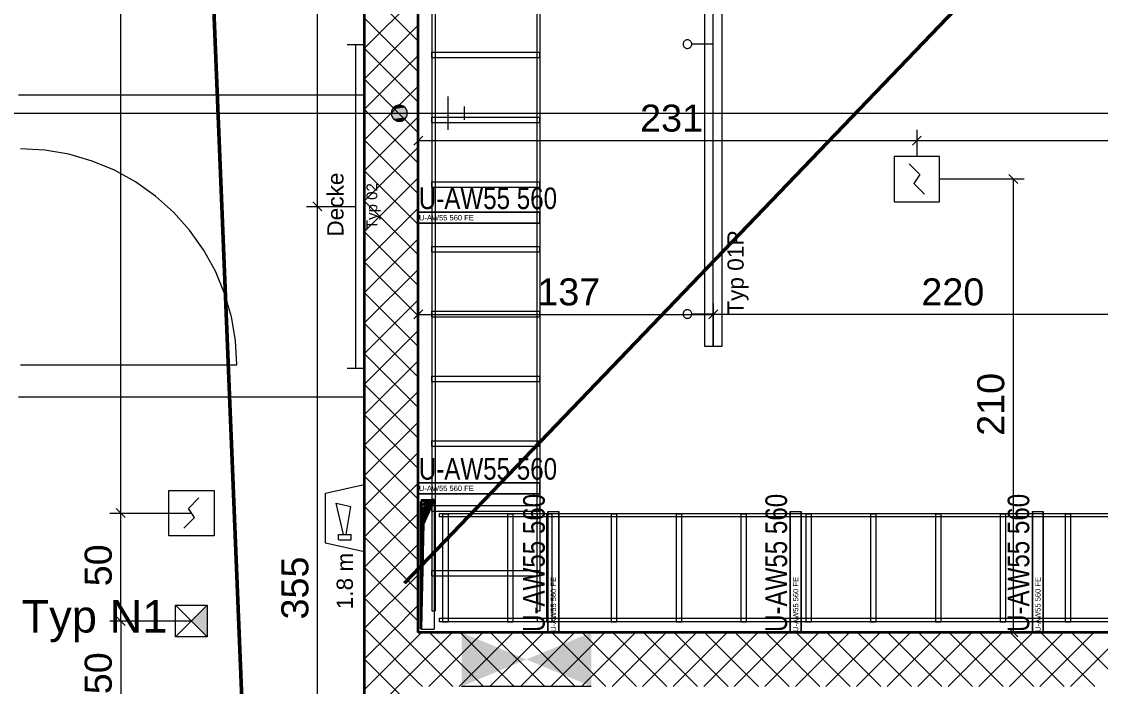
# Model space of a CAD drawing. Extents: x -1132 to 613, y -179 to 712.
# Drawn here: x -123.9 to -24.1, y -42.2 to 19.4 of the extents above; entities that cross this region are included whole.
import ezdxf
from ezdxf.lldxf.tags import DXFTag

# ---------------------------------------------------------------- set-up
doc = ezdxf.new("R2010")
doc.units = 0
doc.linetypes.add('_Hiddenline_', pattern=[3, 2, -1])
doc.layers.get('0').update_dxf_attribs({"lineweight": 13})
for name, color, linetype, lineweight in [('A-DOOR-OPNG-OTLN', 7, 'Continuous', 9), ('A-FLOR-____-OTLN', 7, 'Continuous', 9), ('A-WALL-____-MCUT', 7, 'Continuous', 35), ('A-WALL-____-PATT', 7, 'Continuous', 35), ('S-GRID-____-OTLN', 7, 'Continuous', 5)]:
    doc.layers.add(name, color=color, linetype=linetype, lineweight=lineweight)
for name, color, linetype, lineweight, true_color in [('EL01_VVV_Mass', 7, 'Continuous', 13, 0xb2b200), ('EL01_WAN_Aussparung Wand', 7, 'Continuous', 13, 0x7f5f3f), ('EL01_WAN_Brandmeldeanlagen', 7, 'Continuous', 13, 0xff8000), ('EL01_WAN_Leuchten', 7, 'Continuous', 13, 0x0080ff), ('EL01_WAN_Leuchtentyp', 7, 'Continuous', 13, 0x0099ff), ('EL01_WAN_Notbeleuchtungen', 7, 'Continuous', 13, 0x009900), ('EL01_WAN_Notbeleuchtungentyp', 7, 'Continuous', 13, 0x009900), ('EL01_WAN_Potentialausgleich', 1, 'Continuous', 13, 0xff0000), ('EL01_WAN_Trassen', 40, 'Continuous', 13, 0xffbf00), ('EL01_WAN_Trassen Befestigung', 7, 'Continuous', 13, 0xb2b200), ('X_Geometrie', 3, 'Continuous', 50, 0x00ff00)]:
    doc.layers.add(name, color=color, linetype=linetype, lineweight=lineweight, true_color=true_color)
doc.styles.get("Standard").update_dxf_attribs({"font": 'arial.ttf'})
tags = doc.linetypes.add('_Rasterlinie_', pattern=[0.375, 0.2, -0.05, 0.075, -0.05]).pattern_tags.tags
tags[10:11] = [DXFTag(74, 4), DXFTag(75, 0), DXFTag(340, '0'), DXFTag(46, 1.0), DXFTag(50, 0.0), DXFTag(44, 0.0), DXFTag(45, 0.0)]
tags[8:9] = [DXFTag(74, 4), DXFTag(75, 0), DXFTag(340, '0'), DXFTag(46, 1.0), DXFTag(50, 0.0), DXFTag(44, 0.0), DXFTag(45, 0.0)]
tags[6:7] = [DXFTag(74, 4), DXFTag(75, 0), DXFTag(340, '0'), DXFTag(46, 1.0), DXFTag(50, 0.0), DXFTag(44, 0.0), DXFTag(45, 0.0)]
tags[4:5] = [DXFTag(74, 4), DXFTag(75, 0), DXFTag(340, '0'), DXFTag(46, 1.0), DXFTag(50, 0.0), DXFTag(44, 0.0), DXFTag(45, 0.0)]

# ---------------------------------------------------------------- blocks, each defined once
blk = doc.blocks.new('Referenz-A0UNPDE96I', base_point=(-1115.886, -117.372))
at = {"layer": 'A-DOOR-OPNG-OTLN', "color": 0, "linetype": 'Continuous', "ltscale": 0.13}
for p, q in [((-121.775, 7.45), (-124.015, 7.575)), ((-119.564, 7.074), (-121.775, 7.45)), ((-117.409, 6.453), (-119.564, 7.074)), ((-115.337, 5.595), (-117.409, 6.453)), ((-113.374, 4.51), (-115.337, 5.595)), ((-111.545, 3.212), (-113.374, 4.51)), ((-109.873, 1.718), (-111.545, 3.212)), ((-108.378, 0.045), (-109.873, 1.718)), ((-107.08, -1.784), (-108.378, 0.045)), ((-105.995, -3.747), (-107.08, -1.784)), ((-105.137, -5.819), (-105.995, -3.747)), ((-104.516, -7.974), (-105.137, -5.819)), ((-104.14, -10.185), (-104.516, -7.974)), ((-104.015, -12.425), (-104.14, -10.185)), ((-124.015, -12.425), (-104.015, -12.425))]:
    blk.add_line(p, q, dxfattribs=at)
at = {"layer": 'A-FLOR-____-OTLN', "color": 0, "linetype": 'Continuous', "ltscale": 0.13}
for p, q in [((-124.215, 12.575), (-92.215, 12.575)), ((-92.215, -15.43), (-124.215, -15.43))]:
    blk.add_line(p, q, dxfattribs=at)
at = {"layer": 'A-WALL-____-MCUT', "color": 0, "linetype": 'Continuous', "ltscale": 0.35}
for p, q in [((-92.215, 74.178), (-92.215, -74.622)), ((-87.215, -37.222), (-87.215, 74.178)), ((53.385, -37.222), (-87.215, -37.222))]:
    blk.add_line(p, q, dxfattribs=at)
at = {"layer": 'A-WALL-____-PATT', "color": 0, "linetype": 'Continuous', "lineweight": 9, "ltscale": 0.13}
for p, q in [((-87.215, 17.556), (-92.215, 22.556)), ((-92.215, 16.873), (-87.215, 21.873)), ((-87.215, 14.727), (-92.215, 19.727)), ((-92.215, 14.044), (-87.215, 19.044)), ((-87.215, 11.899), (-92.215, 16.899)), ((-92.215, 11.216), (-87.215, 16.216)), ((-87.215, 9.07), (-92.215, 14.07)), ((-92.215, 8.387), (-87.215, 13.387)), ((-87.215, 6.242), (-92.215, 11.242)), ((-92.215, 5.559), (-87.215, 10.559)), ((-87.215, 3.414), (-92.215, 8.414)), ((-92.215, 2.73), (-87.215, 7.73)), ((-87.215, 0.585), (-92.215, 5.585)), ((-92.215, -0.098), (-87.215, 4.902)), ((-87.215, -2.243), (-92.215, 2.757)), ((-92.215, -2.926), (-87.215, 2.074)), ((-87.215, -5.072), (-92.215, -0.072)), ((-92.215, -5.755), (-87.215, -0.755)), ((-87.215, -7.9), (-92.215, -2.9)), ((-92.215, -8.583), (-87.215, -3.583)), ((-87.215, -10.729), (-92.215, -5.729)), ((-92.215, -11.412), (-87.215, -6.412)), ((-87.215, -13.557), (-92.215, -8.557)), ((-92.215, -14.24), (-87.215, -9.24)), ((-87.215, -16.385), (-92.215, -11.385)), ((-92.215, -17.069), (-87.215, -12.069)), ((-87.215, -19.214), (-92.215, -14.214)), ((-92.215, -19.897), (-87.215, -14.897)), ((-87.215, -22.042), (-92.215, -17.042)), ((-92.215, -22.725), (-87.215, -17.725)), ((-87.215, -24.871), (-92.215, -19.871)), ((-92.215, -25.554), (-87.215, -20.554)), ((-87.215, -27.699), (-92.215, -22.699)), ((-92.215, -28.382), (-87.215, -23.382)), ((-87.215, -30.528), (-92.215, -25.528)), ((-92.215, -31.211), (-87.215, -26.211)), ((-87.215, -33.356), (-92.215, -28.356)), ((-92.215, -34.039), (-87.215, -29.039)), ((-87.215, -36.184), (-92.215, -31.184)), ((-92.215, -36.868), (-87.215, -31.868)), ((-89.006, -37.222), (-92.215, -34.013)), ((-89.74, -37.222), (-87.215, -34.696)), ((-91.834, -37.222), (-92.215, -36.841)), ((-92.215, -39.696), (-89.74, -37.222)), ((-92.215, -42.524), (-87.215, -37.524)), ((-87.215, -41.841), (-91.834, -37.222)), ((-87.215, -39.013), (-89.006, -37.222)), ((-87.215, -37.524), (-86.912, -37.222)), ((-87.215, -40.353), (-84.084, -37.222)), ((-86.255, -42.222), (-81.255, -37.222)), ((-81.177, -42.222), (-86.177, -37.222)), ((-83.427, -42.222), (-78.427, -37.222)), ((-78.349, -42.222), (-83.349, -37.222)), ((-80.598, -42.222), (-75.598, -37.222)), ((-75.52, -42.222), (-80.52, -37.222)), ((-77.77, -42.222), (-72.77, -37.222)), ((-72.692, -42.222), (-77.692, -37.222)), ((-74.941, -42.222), (-69.941, -37.222)), ((-69.864, -42.222), (-74.864, -37.222)), ((-72.113, -42.222), (-67.113, -37.222)), ((-67.035, -42.222), (-72.035, -37.222)), ((-69.285, -42.222), (-64.285, -37.222)), ((-64.207, -42.222), (-69.207, -37.222)), ((-66.456, -42.222), (-61.456, -37.222)), ((-61.378, -42.222), (-66.378, -37.222)), ((-63.628, -42.222), (-58.628, -37.222)), ((-58.55, -42.222), (-63.55, -37.222)), ((-60.799, -42.222), (-55.799, -37.222)), ((-55.721, -42.222), (-60.721, -37.222)), ((-57.971, -42.222), (-52.971, -37.222)), ((-52.893, -42.222), (-57.893, -37.222)), ((-55.142, -42.222), (-50.142, -37.222)), ((-50.065, -42.222), (-55.065, -37.222)), ((-52.314, -42.222), (-47.314, -37.222)), ((-47.236, -42.222), (-52.236, -37.222)), ((-49.486, -42.222), (-44.486, -37.222)), ((-44.408, -42.222), (-49.408, -37.222)), ((-46.657, -42.222), (-41.657, -37.222)), ((-41.579, -42.222), (-46.579, -37.222)), ((-43.829, -42.222), (-38.829, -37.222)), ((-38.751, -42.222), (-43.751, -37.222)), ((-41, -42.222), (-36, -37.222)), ((-35.922, -42.222), (-40.922, -37.222)), ((-38.172, -42.222), (-33.172, -37.222)), ((-33.094, -42.222), (-38.094, -37.222)), ((-35.343, -42.222), (-30.343, -37.222)), ((-30.266, -42.222), (-35.266, -37.222)), ((-32.515, -42.222), (-27.515, -37.222)), ((-27.437, -42.222), (-32.437, -37.222)), ((-29.687, -42.222), (-24.687, -37.222)), ((-24.609, -42.222), (-29.609, -37.222)), ((-26.858, -42.222), (-21.858, -37.222)), ((-21.78, -42.222), (-26.78, -37.222)), ((-87.215, -44.67), (-92.215, -39.67)), ((-84.006, -42.222), (-87.215, -39.013)), ((-92.215, -45.353), (-87.215, -40.353)), ((-86.834, -42.222), (-87.215, -41.841))]:
    blk.add_line(p, q, dxfattribs=at)
at = {"layer": 'S-GRID-____-OTLN', "color": 0, "linetype": '_Rasterlinie_', "ltscale": 0.13}
blk.add_line((-1107.612, 10.878), (103.376, 10.878), dxfattribs=at)
at = {"layer": 'X_Geometrie', "color": 0, "linetype": 'Continuous', "ltscale": 0.5}
for p, q in [((-121.416, 396.719), (-100.697, -113.53)), ((-88.498, -32.662), (39.889, 101.295))]:
    blk.add_line(p, q, dxfattribs=at)
blk = doc.blocks.new('Kabelleiter-A0UNPDFJ6I', base_point=(-76.213, -36.222))
at = {"color": 0, "linetype": 'ByBlock', "lineweight": -2, "ltscale": 0.13}
for p, q in [((-18.613, -26.222), (-76.213, -26.222)), ((-76.213, -26.222), (-76.213, -26.522)), ((-18.613, -26.522), (-76.213, -26.522)), ((-75.363, -26.222), (-75.363, -36.222)), ((-75.363, -26.222), (-74.863, -26.222)), ((-74.863, -26.222), (-74.863, -36.222)), ((-69.363, -26.222), (-69.363, -36.222)), ((-69.363, -26.222), (-68.863, -26.222)), ((-68.863, -26.222), (-68.863, -36.222)), ((-63.363, -26.222), (-63.363, -36.222)), ((-63.363, -26.222), (-62.863, -26.222)), ((-62.863, -26.222), (-62.863, -36.222)), ((-57.363, -26.222), (-57.363, -36.222)), ((-57.363, -26.222), (-56.863, -26.222)), ((-56.863, -26.222), (-56.863, -36.222)), ((-51.363, -26.222), (-51.363, -36.222)), ((-51.363, -26.222), (-50.863, -26.222)), ((-50.863, -26.222), (-50.863, -36.222)), ((-45.363, -26.222), (-45.363, -36.222)), ((-45.363, -26.222), (-44.863, -26.222)), ((-44.863, -26.222), (-44.863, -36.222)), ((-39.363, -26.222), (-39.363, -36.222)), ((-39.363, -26.222), (-38.863, -26.222)), ((-38.863, -26.222), (-38.863, -36.222)), ((-33.363, -26.222), (-33.363, -36.222)), ((-33.363, -26.222), (-32.863, -26.222)), ((-32.863, -26.222), (-32.863, -36.222)), ((-27.363, -26.222), (-27.363, -36.222)), ((-27.363, -26.222), (-26.863, -26.222)), ((-26.863, -26.222), (-26.863, -36.222)), ((-21.363, -26.222), (-21.363, -36.222)), ((-21.363, -26.222), (-20.863, -26.222)), ((-20.863, -26.222), (-20.863, -36.222)), ((-18.613, -26.222), (-18.613, -26.522)), ((-18.613, -35.922), (-76.213, -35.922)), ((-76.213, -35.922), (-76.213, -36.222)), ((-18.613, -35.922), (-18.613, -36.222)), ((-18.613, -36.222), (-76.213, -36.222)), ((-75.363, -36.222), (-74.863, -36.222)), ((-69.363, -36.222), (-68.863, -36.222)), ((-63.363, -36.222), (-62.863, -36.222)), ((-57.363, -36.222), (-56.863, -36.222)), ((-51.363, -36.222), (-50.863, -36.222)), ((-45.363, -36.222), (-44.863, -36.222)), ((-39.363, -36.222), (-38.863, -36.222)), ((-33.363, -36.222), (-32.863, -36.222)), ((-27.363, -36.222), (-26.863, -36.222)), ((-21.363, -36.222), (-20.863, -36.222))]:
    blk.add_line(p, q, dxfattribs=at)
blk = doc.blocks.new('IfcObject-A0UNPDIP6I', base_point=(-77.513, -37.222))
at = {"layer": 'EL01_WAN_Trassen', "linetype": 'ByBlock', "lineweight": -2, "ltscale": 0.13}
for p, q in [((-75.213, -26.022), (-74.213, -26.022)), ((-75.213, -26.022), (-74.213, -26.022)), ((-75.213, -37.222), (-75.213, -26.022)), ((-75.213, -26.022), (-75.213, -26.022)), ((-75.213, -26.022), (-75.213, -37.222)), ((-74.213, -37.222), (-74.213, -26.022)), ((-74.213, -26.022), (-74.213, -26.022)), ((-74.213, -26.022), (-74.213, -37.222)), ((-75.213, -37.222), (-74.213, -37.222)), ((-75.213, -37.222), (-74.213, -37.222)), ((-75.213, -37.222), (-75.213, -37.222)), ((-74.213, -37.222), (-74.213, -37.222))]:
    blk.add_line(p, q, dxfattribs=at)
at = {"layer": 'EL01_WAN_Trassen', "lineweight": -2, "attachment_point": 1, "rotation": 90}
for s, insert, char_height in [('{\\W0.8;\\fArial;U-AW55 560}', (-77.513, -37.175), 2), ('{\\fArial;U-AW55 560 FE}', (-74.963, -37.167), 0.5)]:
    blk.add_mtext(s, dxfattribs=dict(at, insert=insert, char_height=char_height))
blk = doc.blocks.new('Kabelleiter-A0UNPDJD6I', base_point=(-85.96, -35.222))
at = {"color": 0, "linetype": 'ByBlock', "lineweight": -2, "ltscale": 0.13}
for p, q in [((-85.96, 24.778), (-85.96, -35.222)), ((-85.96, 24.778), (-85.66, 24.778)), ((-85.66, 24.778), (-85.66, -35.222)), ((-76.26, 24.778), (-76.26, -35.222)), ((-76.26, 24.778), (-75.96, 24.778)), ((-75.96, 24.778), (-75.96, -35.222)), ((-85.96, 22.528), (-75.96, 22.528)), ((-85.96, 22.028), (-85.96, 22.528)), ((-85.96, 22.028), (-75.96, 22.028)), ((-75.96, 22.028), (-75.96, 22.528)), ((-85.96, 16.528), (-75.96, 16.528)), ((-85.96, 16.028), (-85.96, 16.528)), ((-85.96, 16.028), (-75.96, 16.028)), ((-75.96, 16.028), (-75.96, 16.528)), ((-85.96, 10.528), (-75.96, 10.528)), ((-85.96, 10.028), (-85.96, 10.528)), ((-85.96, 10.028), (-75.96, 10.028)), ((-75.96, 10.028), (-75.96, 10.528)), ((-85.96, 4.528), (-75.96, 4.528)), ((-85.96, 4.028), (-85.96, 4.528)), ((-85.96, 4.028), (-75.96, 4.028)), ((-75.96, 4.028), (-75.96, 4.528)), ((-85.96, -1.472), (-75.96, -1.472)), ((-85.96, -1.972), (-85.96, -1.472)), ((-85.96, -1.972), (-75.96, -1.972)), ((-75.96, -1.972), (-75.96, -1.472)), ((-85.96, -7.472), (-75.96, -7.472)), ((-85.96, -7.972), (-85.96, -7.472)), ((-85.96, -7.972), (-75.96, -7.972)), ((-75.96, -7.972), (-75.96, -7.472)), ((-85.96, -13.472), (-75.96, -13.472)), ((-85.96, -13.972), (-85.96, -13.472)), ((-85.96, -13.972), (-75.96, -13.972)), ((-75.96, -13.972), (-75.96, -13.472)), ((-85.96, -19.472), (-75.96, -19.472)), ((-85.96, -19.972), (-85.96, -19.472)), ((-75.96, -19.972), (-75.96, -19.472)), ((-85.96, -19.972), (-75.96, -19.972)), ((-85.96, -25.472), (-75.96, -25.472)), ((-85.96, -25.972), (-85.96, -25.472)), ((-75.96, -25.972), (-75.96, -25.472)), ((-85.96, -25.972), (-75.96, -25.972)), ((-85.96, -31.472), (-75.96, -31.472)), ((-85.96, -31.972), (-85.96, -31.472)), ((-75.96, -31.972), (-75.96, -31.472)), ((-85.96, -31.972), (-75.96, -31.972)), ((-85.96, -35.222), (-85.66, -35.222)), ((-76.26, -35.222), (-75.96, -35.222))]:
    blk.add_line(p, q, dxfattribs=at)
blk = doc.blocks.new('Wanddurchbruch-A0UNPDKN6I', base_point=(-83.213, -42.222))
at = {"color": 0, "linetype": 'ByBlock', "lineweight": -2, "ltscale": 0.13}
for p, q in [((-71.213, -37.222), (-83.213, -37.222)), ((-71.213, -42.222), (-83.213, -42.222))]:
    blk.add_line(p, q, dxfattribs=at)
for points in [[(-77.213, -39.722), (-83.213, -39.722), (-83.213, -37.222)], [(-71.213, -39.722), (-77.213, -39.722), (-71.213, -37.222)], [(-83.213, -42.222), (-77.213, -39.722), (-83.213, -39.722)], [(-71.213, -42.222), (-71.213, -39.722), (-77.213, -39.722)]]:
    blk.add_solid(points, dxfattribs=at)
blk = doc.blocks.new('IfcObject-A0UNPDKT6I', base_point=(-32.673, -37.222))
at = {"layer": 'EL01_WAN_Trassen', "linetype": 'ByBlock', "lineweight": -2, "ltscale": 0.13}
for p, q in [((-30.373, -26.022), (-29.373, -26.022)), ((-30.373, -26.022), (-29.373, -26.022)), ((-30.373, -37.222), (-30.373, -26.022)), ((-30.373, -26.022), (-30.373, -26.022)), ((-30.373, -26.022), (-30.373, -37.222)), ((-29.373, -37.222), (-29.373, -26.022)), ((-29.373, -26.022), (-29.373, -26.022)), ((-29.373, -26.022), (-29.373, -37.222)), ((-30.373, -37.222), (-29.373, -37.222)), ((-30.373, -37.222), (-29.373, -37.222)), ((-30.373, -37.222), (-30.373, -37.222)), ((-29.373, -37.222), (-29.373, -37.222))]:
    blk.add_line(p, q, dxfattribs=at)
at = {"layer": 'EL01_WAN_Trassen', "lineweight": -2, "attachment_point": 1, "rotation": 90}
for s, insert, char_height in [('{\\W0.8;\\fArial;U-AW55 560}', (-32.673, -37.175), 2), ('{\\fArial;U-AW55 560 FE}', (-30.123, -37.167), 0.5)]:
    blk.add_mtext(s, dxfattribs=dict(at, insert=insert, char_height=char_height))
blk = doc.blocks.new('IfcObject-A0UNPDL96I', base_point=(-87.214, 0.7))
at = {"layer": 'EL01_WAN_Trassen', "linetype": 'ByBlock', "lineweight": -2, "ltscale": 0.13}
for p, q in [((-87.214, 1.7), (-87.214, 0.7)), ((-87.214, 1.7), (-87.214, 0.7)), ((-87.214, 1.7), (-76.014, 1.7)), ((-76.014, 1.7), (-87.214, 1.7)), ((-87.214, 1.7), (-87.214, 1.7)), ((-76.014, 1.7), (-76.014, 0.7)), ((-76.014, 1.7), (-76.014, 0.7)), ((-76.014, 1.7), (-76.014, 1.7)), ((-87.214, 0.7), (-76.014, 0.7)), ((-76.014, 0.7), (-87.214, 0.7)), ((-87.214, 0.7), (-87.214, 0.7)), ((-76.014, 0.7), (-76.014, 0.7))]:
    blk.add_line(p, q, dxfattribs=at)
at = {"layer": 'EL01_WAN_Trassen', "lineweight": -2, "attachment_point": 1}
for s, insert, char_height in [('{\\W0.8;\\fArial;U-AW55 560}', (-87.168, 4), 2), ('{\\fArial;U-AW55 560 FE}', (-87.159, 1.45), 0.5)]:
    blk.add_mtext(s, dxfattribs=dict(at, insert=insert, char_height=char_height))
blk = doc.blocks.new('Kabelleiter-A0UNPDLP6I', base_point=(-85.273, -36.222))
at = {"color": 0, "linetype": 'ByBlock', "lineweight": -2, "ltscale": 0.13}
for p, q in [((-76.213, -26.222), (-85.273, -26.222)), ((-85.273, -26.222), (-85.273, -26.522)), ((-76.213, -26.522), (-85.273, -26.522)), ((-84.963, -26.222), (-84.963, -36.222)), ((-84.963, -26.222), (-84.463, -26.222)), ((-84.463, -26.222), (-84.463, -36.222)), ((-78.963, -26.222), (-78.963, -36.222)), ((-78.963, -26.222), (-78.463, -26.222)), ((-78.463, -26.222), (-78.463, -36.222)), ((-76.213, -26.222), (-76.213, -26.522)), ((-76.213, -35.922), (-85.273, -35.922)), ((-85.273, -35.922), (-85.273, -36.222)), ((-76.213, -35.922), (-76.213, -36.222)), ((-76.213, -36.222), (-85.273, -36.222)), ((-84.963, -36.222), (-84.463, -36.222)), ((-78.963, -36.222), (-78.463, -36.222))]:
    blk.add_line(p, q, dxfattribs=at)
blk = doc.blocks.new('IfcObject-A0UNPDQ56I', base_point=(-87.213, -24.366))
at = {"layer": 'EL01_WAN_Trassen', "linetype": 'ByBlock', "lineweight": -2, "ltscale": 0.13}
for p, q in [((-87.213, -23.366), (-87.213, -24.366)), ((-87.213, -23.366), (-87.213, -24.366)), ((-87.213, -23.366), (-76.013, -23.366)), ((-76.013, -23.366), (-87.213, -23.366)), ((-87.213, -23.366), (-87.213, -23.366)), ((-76.013, -23.366), (-76.013, -24.366)), ((-76.013, -23.366), (-76.013, -24.366)), ((-76.013, -23.366), (-76.013, -23.366)), ((-87.213, -24.366), (-76.013, -24.366)), ((-76.013, -24.366), (-87.213, -24.366)), ((-87.213, -24.366), (-87.213, -24.366)), ((-76.013, -24.366), (-76.013, -24.366))]:
    blk.add_line(p, q, dxfattribs=at)
at = {"layer": 'EL01_WAN_Trassen', "lineweight": -2, "attachment_point": 1}
for s, insert, char_height in [('{\\W0.8;\\fArial;U-AW55 560}', (-87.166, -21.066), 2), ('{\\fArial;U-AW55 560 FE}', (-87.158, -23.616), 0.5)]:
    blk.add_mtext(s, dxfattribs=dict(at, insert=insert, char_height=char_height))
blk = doc.blocks.new('Kabelkanal-A0UNPDRN6I', base_point=(-86.96, -36.904))
at = {"color": 0, "linetype": 'ByBlock', "lineweight": -2, "ltscale": 0.13}
for p, q in [((-86.96, -24.904), (-85.76, -24.904)), ((-86.96, -24.904), (-86.96, -36.904)), ((-85.76, -24.904), (-85.76, -36.904)), ((-86.96, -36.904), (-85.76, -36.904))]:
    blk.add_line(p, q, dxfattribs=at)
at = {"color": 0, "lineweight": 35}
for p, q in [((-86.943, -25.075), (-85.76, -24.904)), ((-86.909, -25.416), (-85.76, -24.904)), ((-86.875, -25.757), (-85.76, -24.904)), ((-86.841, -26.099), (-85.76, -24.904)), ((-86.807, -26.44), (-85.76, -24.904)), ((-86.772, -26.781), (-85.76, -24.904)), ((-86.738, -27.123), (-85.76, -24.904)), ((-86.96, -36.904), (-86.943, -25.075)), ((-86.96, -36.904), (-86.909, -25.416)), ((-86.96, -36.904), (-86.875, -25.757)), ((-86.96, -36.904), (-86.841, -26.099)), ((-86.96, -36.904), (-86.807, -26.44)), ((-86.96, -36.904), (-86.772, -26.781)), ((-86.96, -36.904), (-86.738, -27.123))]:
    blk.add_line(p, q, dxfattribs=at)
at = {"color": 0, "linetype": '_Hiddenline_', "lineweight": 18}
for p, q in [((-85.76, -24.904), (-86.75, -27.004)), ((-86.75, -27.004), (-86.96, -36.904))]:
    blk.add_line(p, q, dxfattribs=at)
blk = doc.blocks.new('IfcObject-A0UNPDSJ6I', base_point=(-55.093, -37.222))
at = {"layer": 'EL01_WAN_Trassen', "linetype": 'ByBlock', "lineweight": -2, "ltscale": 0.13}
for p, q in [((-52.793, -26.022), (-51.793, -26.022)), ((-52.793, -26.022), (-51.793, -26.022)), ((-52.793, -37.222), (-52.793, -26.022)), ((-52.793, -26.022), (-52.793, -26.022)), ((-52.793, -26.022), (-52.793, -37.222)), ((-51.793, -37.222), (-51.793, -26.022)), ((-51.793, -26.022), (-51.793, -26.022)), ((-51.793, -26.022), (-51.793, -37.222)), ((-52.793, -37.222), (-51.793, -37.222)), ((-52.793, -37.222), (-51.793, -37.222)), ((-52.793, -37.222), (-52.793, -37.222)), ((-51.793, -37.222), (-51.793, -37.222))]:
    blk.add_line(p, q, dxfattribs=at)
at = {"layer": 'EL01_WAN_Trassen', "lineweight": -2, "attachment_point": 1, "rotation": 90}
for s, insert, char_height in [('{\\W0.8;\\fArial;U-AW55 560}', (-55.093, -37.175), 2), ('{\\fArial;U-AW55 560 FE}', (-52.543, -37.167), 0.5)]:
    blk.add_mtext(s, dxfattribs=dict(at, insert=insert, char_height=char_height))
blk = doc.blocks.new('Typ 01P-A0UNPDY96I', base_point=(-62.713, -10.742))
at = {"color": 0, "lineweight": -2}
for p, q in [((-60.713, -10.742), (-60.713, 81.298)), ((-60.713, 81.298), (-59.113, 81.298)), ((-59.113, 81.278), (-60.713, 81.278)), ((-59.913, 50.278), (-59.913, 81.278)), ((-59.113, 81.298), (-59.113, -10.742)), ((-62.709, 78.33), (-62.713, 78.278)), ((-62.713, 78.278), (-62.709, 78.226)), ((-62.699, 78.382), (-62.709, 78.33)), ((-62.709, 78.226), (-62.699, 78.175)), ((-62.682, 78.431), (-62.699, 78.382)), ((-62.699, 78.175), (-62.682, 78.125)), ((-62.659, 78.478), (-62.682, 78.431)), ((-62.682, 78.125), (-62.659, 78.078)), ((-62.63, 78.522), (-62.659, 78.478)), ((-62.659, 78.078), (-62.63, 78.035)), ((-62.595, 78.561), (-62.63, 78.522)), ((-62.63, 78.035), (-62.595, 77.995)), ((-62.556, 78.596), (-62.595, 78.561)), ((-62.595, 77.995), (-62.556, 77.961)), ((-62.513, 78.625), (-62.556, 78.596)), ((-62.556, 77.961), (-62.513, 77.932)), ((-62.466, 78.648), (-62.513, 78.625)), ((-62.513, 77.932), (-62.466, 77.909)), ((-62.416, 78.665), (-62.466, 78.648)), ((-62.466, 77.909), (-62.416, 77.892)), ((-62.365, 78.675), (-62.416, 78.665)), ((-62.416, 77.892), (-62.365, 77.882)), ((-62.313, 78.678), (-62.365, 78.675)), ((-62.365, 77.882), (-62.313, 77.878)), ((-62.26, 78.675), (-62.313, 78.678)), ((-62.313, 77.878), (-62.26, 77.882)), ((-62.209, 78.665), (-62.26, 78.675)), ((-62.26, 77.882), (-62.209, 77.892)), ((-62.16, 78.648), (-62.209, 78.665)), ((-62.209, 77.892), (-62.16, 77.909)), ((-62.113, 78.625), (-62.16, 78.648)), ((-62.16, 77.909), (-62.113, 77.932)), ((-62.069, 78.596), (-62.113, 78.625)), ((-62.113, 77.932), (-62.069, 77.961)), ((-62.03, 78.561), (-62.069, 78.596)), ((-62.069, 77.961), (-62.03, 77.995)), ((-61.995, 78.522), (-62.03, 78.561)), ((-62.03, 77.995), (-61.995, 78.035)), ((-61.966, 78.478), (-61.995, 78.522)), ((-61.995, 78.035), (-61.966, 78.078)), ((-61.943, 78.431), (-61.966, 78.478)), ((-61.966, 78.078), (-61.943, 78.125)), ((-61.926, 78.382), (-61.943, 78.431)), ((-61.943, 78.125), (-61.926, 78.175)), ((-61.916, 78.33), (-61.926, 78.382)), ((-61.926, 78.175), (-61.916, 78.226)), ((-61.913, 78.278), (-61.916, 78.33)), ((-61.916, 78.226), (-61.913, 78.278)), ((-59.913, 78.278), (-61.913, 78.278)), ((-62.709, 53.33), (-62.713, 53.278)), ((-62.713, 53.278), (-62.709, 53.226)), ((-62.699, 53.382), (-62.709, 53.33)), ((-62.709, 53.226), (-62.699, 53.175)), ((-62.682, 53.431), (-62.699, 53.382)), ((-62.699, 53.175), (-62.682, 53.125)), ((-62.659, 53.478), (-62.682, 53.431)), ((-62.682, 53.125), (-62.659, 53.078)), ((-62.63, 53.522), (-62.659, 53.478)), ((-62.659, 53.078), (-62.63, 53.035)), ((-62.595, 53.561), (-62.63, 53.522)), ((-62.63, 53.035), (-62.595, 52.995)), ((-62.556, 53.596), (-62.595, 53.561)), ((-62.595, 52.995), (-62.556, 52.961)), ((-62.513, 53.625), (-62.556, 53.596)), ((-62.556, 52.961), (-62.513, 52.932)), ((-62.466, 53.648), (-62.513, 53.625)), ((-62.513, 52.932), (-62.466, 52.909)), ((-62.416, 53.665), (-62.466, 53.648)), ((-62.365, 53.675), (-62.416, 53.665)), ((-62.313, 53.678), (-62.365, 53.675)), ((-62.26, 53.675), (-62.313, 53.678)), ((-62.209, 53.665), (-62.26, 53.675)), ((-62.16, 53.648), (-62.209, 53.665)), ((-62.113, 53.625), (-62.16, 53.648)), ((-62.16, 52.909), (-62.113, 52.932)), ((-62.069, 53.596), (-62.113, 53.625)), ((-62.113, 52.932), (-62.069, 52.961)), ((-62.03, 53.561), (-62.069, 53.596)), ((-62.069, 52.961), (-62.03, 52.995)), ((-61.995, 53.522), (-62.03, 53.561)), ((-62.03, 52.995), (-61.995, 53.035)), ((-61.966, 53.478), (-61.995, 53.522)), ((-61.995, 53.035), (-61.966, 53.078)), ((-61.943, 53.431), (-61.966, 53.478)), ((-61.966, 53.078), (-61.943, 53.125)), ((-61.926, 53.382), (-61.943, 53.431)), ((-61.943, 53.125), (-61.926, 53.175)), ((-61.916, 53.33), (-61.926, 53.382)), ((-61.926, 53.175), (-61.916, 53.226)), ((-61.913, 53.278), (-61.916, 53.33)), ((-61.916, 53.226), (-61.913, 53.278)), ((-59.913, 53.278), (-61.913, 53.278)), ((-62.466, 52.909), (-62.416, 52.892)), ((-62.416, 52.892), (-62.365, 52.882)), ((-62.365, 52.882), (-62.313, 52.878)), ((-62.313, 52.878), (-62.26, 52.882)), ((-62.26, 52.882), (-62.209, 52.892)), ((-62.209, 52.892), (-62.16, 52.909)), ((-59.113, 50.278), (-60.713, 50.278)), ((-59.113, 20.278), (-60.713, 20.278)), ((-59.913, -10.722), (-59.913, 20.278)), ((-62.709, 17.33), (-62.713, 17.278)), ((-62.713, 17.278), (-62.709, 17.226)), ((-62.699, 17.382), (-62.709, 17.33)), ((-62.709, 17.226), (-62.699, 17.175)), ((-62.682, 17.431), (-62.699, 17.382)), ((-62.699, 17.175), (-62.682, 17.125)), ((-62.659, 17.478), (-62.682, 17.431)), ((-62.682, 17.125), (-62.659, 17.078)), ((-62.63, 17.522), (-62.659, 17.478)), ((-62.659, 17.078), (-62.63, 17.035)), ((-62.595, 17.561), (-62.63, 17.522)), ((-62.63, 17.035), (-62.595, 16.995)), ((-62.556, 17.596), (-62.595, 17.561)), ((-62.595, 16.995), (-62.556, 16.961)), ((-62.513, 17.625), (-62.556, 17.596)), ((-62.466, 17.648), (-62.513, 17.625)), ((-62.416, 17.665), (-62.466, 17.648)), ((-62.365, 17.675), (-62.416, 17.665)), ((-62.313, 17.678), (-62.365, 17.675)), ((-62.26, 17.675), (-62.313, 17.678)), ((-62.209, 17.665), (-62.26, 17.675)), ((-62.16, 17.648), (-62.209, 17.665)), ((-62.113, 17.625), (-62.16, 17.648)), ((-62.069, 17.596), (-62.113, 17.625)), ((-62.03, 17.561), (-62.069, 17.596)), ((-62.069, 16.961), (-62.03, 16.995)), ((-61.995, 17.522), (-62.03, 17.561)), ((-62.03, 16.995), (-61.995, 17.035)), ((-61.966, 17.478), (-61.995, 17.522)), ((-61.995, 17.035), (-61.966, 17.078)), ((-61.943, 17.431), (-61.966, 17.478)), ((-61.966, 17.078), (-61.943, 17.125)), ((-61.926, 17.382), (-61.943, 17.431)), ((-61.943, 17.125), (-61.926, 17.175)), ((-61.916, 17.33), (-61.926, 17.382)), ((-61.926, 17.175), (-61.916, 17.226)), ((-61.913, 17.278), (-61.916, 17.33)), ((-61.916, 17.226), (-61.913, 17.278)), ((-59.913, 17.278), (-61.913, 17.278)), ((-62.556, 16.961), (-62.513, 16.932)), ((-62.513, 16.932), (-62.466, 16.909)), ((-62.466, 16.909), (-62.416, 16.892)), ((-62.416, 16.892), (-62.365, 16.882)), ((-62.365, 16.882), (-62.313, 16.878)), ((-62.313, 16.878), (-62.26, 16.882)), ((-62.26, 16.882), (-62.209, 16.892)), ((-62.209, 16.892), (-62.16, 16.909)), ((-62.16, 16.909), (-62.113, 16.932)), ((-62.113, 16.932), (-62.069, 16.961)), ((-62.709, -7.67), (-62.713, -7.722)), ((-62.713, -7.722), (-62.709, -7.774)), ((-62.699, -7.618), (-62.709, -7.67)), ((-62.709, -7.774), (-62.699, -7.825)), ((-62.682, -7.569), (-62.699, -7.618)), ((-62.699, -7.825), (-62.682, -7.875)), ((-62.659, -7.522), (-62.682, -7.569)), ((-62.682, -7.875), (-62.659, -7.922)), ((-62.63, -7.478), (-62.659, -7.522)), ((-62.659, -7.922), (-62.63, -7.965)), ((-62.595, -7.439), (-62.63, -7.478)), ((-62.63, -7.965), (-62.595, -8.005)), ((-62.556, -7.404), (-62.595, -7.439)), ((-62.513, -7.375), (-62.556, -7.404)), ((-62.466, -7.352), (-62.513, -7.375)), ((-62.416, -7.335), (-62.466, -7.352)), ((-62.365, -7.325), (-62.416, -7.335)), ((-62.313, -7.322), (-62.365, -7.325)), ((-62.26, -7.325), (-62.313, -7.322)), ((-62.209, -7.335), (-62.26, -7.325)), ((-62.16, -7.352), (-62.209, -7.335)), ((-62.113, -7.375), (-62.16, -7.352)), ((-62.069, -7.404), (-62.113, -7.375)), ((-62.03, -7.439), (-62.069, -7.404)), ((-61.995, -7.478), (-62.03, -7.439)), ((-62.03, -8.005), (-61.995, -7.965)), ((-61.966, -7.522), (-61.995, -7.478)), ((-61.995, -7.965), (-61.966, -7.922)), ((-61.943, -7.569), (-61.966, -7.522)), ((-61.966, -7.922), (-61.943, -7.875)), ((-61.926, -7.618), (-61.943, -7.569)), ((-61.943, -7.875), (-61.926, -7.825)), ((-61.916, -7.67), (-61.926, -7.618)), ((-61.926, -7.825), (-61.916, -7.774)), ((-61.913, -7.722), (-61.916, -7.67)), ((-61.916, -7.774), (-61.913, -7.722)), ((-59.913, -7.722), (-61.913, -7.722)), ((-62.595, -8.005), (-62.556, -8.039)), ((-62.556, -8.039), (-62.513, -8.068)), ((-62.513, -8.068), (-62.466, -8.091)), ((-62.466, -8.091), (-62.416, -8.108)), ((-62.416, -8.108), (-62.365, -8.118)), ((-62.365, -8.118), (-62.313, -8.122)), ((-62.313, -8.122), (-62.26, -8.118)), ((-62.26, -8.118), (-62.209, -8.108)), ((-62.209, -8.108), (-62.16, -8.091)), ((-62.16, -8.091), (-62.113, -8.068)), ((-62.113, -8.068), (-62.069, -8.039)), ((-62.069, -8.039), (-62.03, -8.005)), ((-59.113, -10.722), (-60.713, -10.722)), ((-59.113, -10.742), (-60.713, -10.742))]:
    blk.add_line(p, q, dxfattribs=at)
blk = doc.blocks.new('Maß-A0UNPE4H6I', base_point=(-87.626, -37.222))
at = {"color": 0, "lineweight": -2}
for p, q in [((-87.213, -6.753), (-87.213, -37.222)), ((-59.913, -6.753), (-59.913, -10.722)), ((-86.799, -7.339), (-87.626, -8.167)), ((-87.213, -7.753), (-59.913, -7.753)), ((-59.499, -7.339), (-60.326, -8.167))]:
    blk.add_line(p, q, dxfattribs=at)
at = {"color": 0, "lineweight": -2, "insert": (-76.204, -4.42), "char_height": 2.5, "attachment_point": 1}
blk.add_mtext('{\\fArial;137}', dxfattribs=at)
blk = doc.blocks.new('Brandmelder-A0UNPE956I', base_point=(-110.313, -28.257))
at = {"color": 0, "lineweight": -2}
for p, q in [((-110.313, -24.057), (-106.113, -24.057)), ((-110.313, -28.257), (-110.313, -24.057)), ((-108.493, -25.737), (-107.513, -24.757)), ((-106.113, -24.057), (-106.113, -28.257)), ((-107.933, -26.577), (-108.493, -25.737)), ((-108.913, -27.557), (-107.933, -26.577)), ((-106.113, -28.257), (-110.313, -28.257))]:
    blk.add_line(p, q, dxfattribs=at)
blk = doc.blocks.new('Brandmelder-A0UNPEAJ6I', base_point=(-43.181, 2.678))
at = {"color": 0, "lineweight": -2}
for p, q in [((-38.981, 6.878), (-43.181, 6.878)), ((-43.181, 6.878), (-43.181, 2.678)), ((-41.781, 6.178), (-40.801, 5.198)), ((-38.981, 2.678), (-38.981, 6.878)), ((-40.801, 5.198), (-41.361, 4.358)), ((-41.361, 4.358), (-40.381, 3.378)), ((-43.181, 2.678), (-38.981, 2.678))]:
    blk.add_line(p, q, dxfattribs=at)
blk = doc.blocks.new('Maß-A0UNPECF6I', base_point=(-118.088, -26.571))
at = {"color": 0, "lineweight": -2}
for p, q in [((-114.754, -26.157), (-114.754, 144.131)), ((-115.168, -25.743), (-114.341, -26.571)), ((-115.754, -26.157), (-108.213, -26.157))]:
    blk.add_line(p, q, dxfattribs=at)
blk = doc.blocks.new('Maß-A0UNPEKH6I', base_point=(-118.088, -46.57))
at = {"color": 0, "lineweight": -2}
for p, q in [((-114.341, -36.571), (-115.168, -35.744)), ((-115.754, -36.157), (-108.213, -36.157)), ((-114.754, -36.157), (-114.754, -46.157)), ((-114.341, -46.57), (-115.168, -45.743)), ((-115.754, -46.157), (-108.213, -46.157))]:
    blk.add_line(p, q, dxfattribs=at)
at = {"color": 0, "lineweight": -2, "insert": (-118.088, -42.943), "char_height": 2.5, "attachment_point": 1, "rotation": 90}
blk.add_mtext('{\\fArial;50}', dxfattribs=at)
blk = doc.blocks.new('Maß-A0UNPELH6I', base_point=(-41.494, 6.878))
at = {"color": 0, "lineweight": -2}
for p, q in [((7.253, 7.347), (7.253, 63.678)), ((-41.081, 9.347), (-41.081, 6.878)), ((-40.667, 8.761), (-41.494, 7.933)), ((-41.081, 8.347), (7.253, 8.347)), ((7.666, 8.761), (6.839, 7.933))]:
    blk.add_line(p, q, dxfattribs=at)
at = {"color": 0, "lineweight": -2, "insert": (-19.685, 11.68), "char_height": 2.5, "attachment_point": 1}
blk.add_mtext('{\\fArial;242}', dxfattribs=at)
blk = doc.blocks.new('Maß-A0UNPENT6I', base_point=(-87.213, -37.636))
at = {"color": 0, "lineweight": -2}
for p, q in [((-31.741, 4.365), (-32.568, 5.192)), ((-31.154, 4.778), (-38.981, 4.778)), ((-32.154, 4.778), (-32.154, -37.222)), ((-31.741, -37.636), (-32.568, -36.808)), ((-31.154, -37.222), (-87.213, -37.222))]:
    blk.add_line(p, q, dxfattribs=at)
at = {"color": 0, "lineweight": -2, "insert": (-35.488, -19.003), "char_height": 2.5, "attachment_point": 1, "rotation": 90}
blk.add_mtext('{\\fArial;210}', dxfattribs=at)
blk = doc.blocks.new('Alarmgerät akustisch n. adressiert-A0UNPESJ6I', base_point=(-95.813, -29.762))
at = {"color": 0, "lineweight": -2}
for p, q in [((-95.813, -24.322), (-92.213, -23.522)), ((-92.213, -29.762), (-92.213, -23.522)), ((-95.813, -28.962), (-95.813, -24.322)), ((-94.824, -25.248), (-93.447, -25.537)), ((-94.128, -28.153), (-94.824, -25.248)), ((-93.897, -28.153), (-93.447, -25.537)), ((-94.589, -28.635), (-94.589, -28.153)), ((-94.581, -28.153), (-93.437, -28.153)), ((-94.581, -28.635), (-93.437, -28.635)), ((-93.437, -28.635), (-93.437, -28.153)), ((-92.213, -29.762), (-95.813, -28.962))]:
    blk.add_line(p, q, dxfattribs=at)
blk = doc.blocks.new('Absolute Höhe-A0UNPESL6I', base_point=(-94.77, -35.079))
at = {"color": 0, "lineweight": -2, "insert": (-94.77, -35.079), "char_height": 1.5, "attachment_point": 1, "rotation": 90}
blk.add_mtext('{\\fArial;1.8 m}', dxfattribs=at)
blk = doc.blocks.new('Maß-A0UNPF296I', base_point=(-60.326, -10.722))
at = {"color": 0, "lineweight": -2}
for p, q in [((-59.913, -6.753), (-59.913, -10.722)), ((-15.846, -6.753), (-15.846, -10.722)), ((-60.326, -8.167), (-59.499, -7.339)), ((-15.846, -7.753), (-59.913, -7.753)), ((-16.26, -8.167), (-15.432, -7.339))]:
    blk.add_line(p, q, dxfattribs=at)
at = {"color": 0, "lineweight": -2, "insert": (-40.661, -4.42), "char_height": 2.5, "attachment_point": 1}
blk.add_mtext('{\\fArial;220}', dxfattribs=at)
blk = doc.blocks.new('Notleuchte eckig-A0UNPF5X6I', base_point=(-109.674, -37.618))
at = {"color": 0, "lineweight": -2}
for p, q in [((-109.674, -34.699), (-106.755, -37.618)), ((-109.674, -37.618), (-106.755, -34.699)), ((-109.674, -37.618), (-109.674, -34.699)), ((-109.674, -34.699), (-106.755, -34.699)), ((-106.755, -34.699), (-106.755, -37.618)), ((-106.755, -37.618), (-109.674, -37.618))]:
    blk.add_line(p, q, dxfattribs=at)
for points in [[(-106.755, -36.159), (-108.214, -36.159), (-106.755, -34.699)], [(-106.755, -37.618), (-106.755, -36.159), (-108.214, -36.159)]]:
    blk.add_solid(points, dxfattribs=at)
blk = doc.blocks.new('Bemerkung 1-A0UNPF5Z6I', base_point=(-123.937, -37.227))
at = {"color": 0, "lineweight": -2, "insert": (-123.937, -34.227), "char_height": 3, "attachment_point": 1}
blk.add_mtext('{\\fArial;Typ N1}', dxfattribs=at)
blk = doc.blocks.new('Erdungs-Anschluss-A0UNPFAX6I', base_point=(-89.713, 8.378))
at = {"color": 0, "linetype": 'ByBlock', "lineweight": -2, "ltscale": 0.13}
for p, q in [((-85.968, 13.378), (-85.968, 8.378)), ((-84.468, 12.427), (-84.468, 9.336)), ((-89.687, 11.071), (-89.706, 10.975)), ((-89.656, 11.163), (-89.687, 11.071)), ((-89.613, 11.25), (-89.656, 11.163)), ((-89.559, 11.331), (-89.613, 11.25)), ((-89.495, 11.405), (-89.559, 11.331)), ((-89.421, 11.469), (-89.495, 11.405)), ((-89.34, 11.523), (-89.421, 11.469)), ((-89.253, 11.566), (-89.34, 11.523)), ((-89.161, 11.597), (-89.253, 11.566)), ((-89.065, 11.616), (-89.161, 11.597)), ((-88.968, 11.623), (-89.065, 11.616)), ((-88.871, 11.616), (-88.968, 11.623)), ((-88.776, 11.597), (-88.871, 11.616)), ((-88.683, 11.566), (-88.776, 11.597)), ((-88.596, 11.523), (-88.683, 11.566)), ((-88.515, 11.469), (-88.596, 11.523)), ((-88.442, 11.405), (-88.515, 11.469)), ((-88.378, 11.331), (-88.442, 11.405)), ((-88.323, 11.25), (-88.378, 11.331)), ((-88.28, 11.163), (-88.323, 11.25)), ((-88.249, 11.071), (-88.28, 11.163)), ((-88.23, 10.975), (-88.249, 11.071)), ((-82.968, 11.503), (-82.968, 10.253)), ((-89.706, 10.975), (-89.713, 10.878)), ((-89.713, 10.878), (-89.706, 10.781)), ((-89.706, 10.781), (-89.687, 10.686)), ((-89.687, 10.686), (-89.656, 10.593)), ((-89.656, 10.593), (-89.613, 10.506)), ((-89.613, 10.506), (-89.559, 10.425)), ((-89.559, 10.425), (-89.495, 10.352)), ((-89.495, 10.352), (-89.421, 10.288)), ((-89.421, 10.288), (-89.34, 10.234)), ((-89.34, 10.234), (-89.253, 10.19)), ((-89.253, 10.19), (-89.161, 10.159)), ((-89.161, 10.159), (-89.065, 10.14)), ((-89.065, 10.14), (-88.968, 10.134)), ((-88.968, 10.878), (-85.968, 10.878)), ((-88.968, 10.134), (-88.871, 10.14)), ((-88.871, 10.14), (-88.776, 10.159)), ((-88.776, 10.159), (-88.683, 10.19)), ((-88.683, 10.19), (-88.596, 10.234)), ((-88.596, 10.234), (-88.515, 10.288)), ((-88.515, 10.288), (-88.442, 10.352)), ((-88.442, 10.352), (-88.378, 10.425)), ((-88.378, 10.425), (-88.323, 10.506)), ((-88.323, 10.506), (-88.28, 10.593)), ((-88.28, 10.593), (-88.249, 10.686)), ((-88.249, 10.686), (-88.23, 10.781)), ((-88.224, 10.878), (-88.23, 10.975)), ((-88.23, 10.781), (-88.224, 10.878))]:
    blk.add_line(p, q, dxfattribs=at)
for points in [[(-88.224, 10.878), (-89.713, 10.878), (-88.249, 11.071)], [(-89.713, 10.878), (-88.249, 11.071), (-89.687, 11.071)], [(-88.249, 11.071), (-89.687, 11.071), (-88.323, 11.25)], [(-89.687, 11.071), (-88.323, 11.25), (-89.613, 11.25)], [(-88.323, 11.25), (-89.613, 11.25), (-88.442, 11.405)], [(-89.613, 11.25), (-88.442, 11.405), (-89.495, 11.405)], [(-88.442, 11.405), (-89.495, 11.405), (-88.596, 11.523)], [(-89.495, 11.405), (-88.596, 11.523), (-89.34, 11.523)], [(-88.596, 11.523), (-89.34, 11.523), (-88.776, 11.597)], [(-89.34, 11.523), (-88.776, 11.597), (-89.161, 11.597)], [(-88.776, 11.597), (-89.161, 11.597), (-88.968, 11.623)], [(-89.687, 10.686), (-88.224, 10.878), (-89.713, 10.878)], [(-88.249, 10.686), (-89.687, 10.686), (-88.224, 10.878)], [(-89.613, 10.506), (-88.249, 10.686), (-89.687, 10.686)], [(-88.249, 10.686), (-89.687, 10.686), (-88.249, 10.686)], [(-89.687, 10.686), (-88.249, 10.686), (-89.687, 10.686)], [(-88.323, 10.506), (-89.613, 10.506), (-88.249, 10.686)], [(-89.495, 10.352), (-88.323, 10.506), (-89.613, 10.506)], [(-88.442, 10.352), (-89.495, 10.352), (-88.323, 10.506)], [(-89.34, 10.234), (-88.442, 10.352), (-89.495, 10.352)], [(-88.596, 10.234), (-89.34, 10.234), (-88.442, 10.352)], [(-89.161, 10.159), (-88.596, 10.234), (-89.34, 10.234)], [(-88.776, 10.159), (-89.161, 10.159), (-88.596, 10.234)], [(-88.968, 10.134), (-88.776, 10.159), (-89.161, 10.159)]]:
    blk.add_solid(points, dxfattribs=at)
blk = doc.blocks.new('Maß-A0UNPFQZ6I', base_point=(-99.888, -69.161))
at = {"color": 0, "lineweight": -2}
for p, q in [((-97.554, 2.252), (-93.013, 2.252)), ((-96.968, 2.666), (-96.141, 1.839)), ((-96.554, -68.748), (-96.554, 2.252)), ((-97.554, -68.748), (-93.013, -68.748)), ((-96.968, -68.334), (-96.141, -69.161))]:
    blk.add_line(p, q, dxfattribs=at)
at = {"color": 0, "lineweight": -2, "insert": (-99.888, -36.017), "char_height": 2.5, "attachment_point": 1, "rotation": 90}
blk.add_mtext('{\\fArial;355}', dxfattribs=at)
blk = doc.blocks.new('LED-Langfeldleuchte 37W-A0UNPG0X6I', base_point=(-93.813, -12.748))
at = {"color": 0, "lineweight": -2}
for p, q in [((-93.813, 17.252), (-92.213, 17.252)), ((-93.013, 17.252), (-93.013, -12.748)), ((-93.813, -12.748), (-92.213, -12.748))]:
    blk.add_line(p, q, dxfattribs=at)
blk = doc.blocks.new('Absolute Höhe-A0UNPG0Z6I', base_point=(-95.637, -0.556))
at = {"color": 0, "lineweight": -2, "insert": (-95.637, -0.556), "char_height": 1.5, "attachment_point": 1, "rotation": 90}
blk.add_mtext('{\\fArial;Decke}', dxfattribs=at)
blk = doc.blocks.new('Bemerkung 1-A0UNPG116I', base_point=(-92.009, 0.135))
at = {"color": 0, "lineweight": -2, "insert": (-92.009, 0.135), "char_height": 1, "attachment_point": 1, "rotation": 90}
blk.add_mtext('{\\fArial;Typ 02}', dxfattribs=at)
blk = doc.blocks.new('Maß-A0UNPG2P6I', base_point=(-118.088, -36.571))
at = {"color": 0, "lineweight": -2}
for p, q in [((-115.168, -25.743), (-114.341, -26.571)), ((-115.754, -26.157), (-108.213, -26.157)), ((-114.754, -36.157), (-114.754, -26.157)), ((-115.168, -35.744), (-114.341, -36.571)), ((-115.754, -36.157), (-108.213, -36.157))]:
    blk.add_line(p, q, dxfattribs=at)
at = {"color": 0, "lineweight": -2, "insert": (-118.088, -32.943), "char_height": 2.5, "attachment_point": 1, "rotation": 90}
blk.add_mtext('{\\fArial;50}', dxfattribs=at)
blk = doc.blocks.new('Maß-A0UNPG2R6I', base_point=(-99.888, 1.839))
at = {"color": 0, "lineweight": -2}
for p, q in [((-97.554, 73.252), (-93.013, 73.252)), ((-96.968, 73.666), (-96.141, 72.839)), ((-96.554, 2.252), (-96.554, 73.252)), ((-97.554, 2.252), (-93.013, 2.252)), ((-96.968, 2.666), (-96.141, 1.839))]:
    blk.add_line(p, q, dxfattribs=at)
at = {"color": 0, "lineweight": -2, "insert": (-99.888, 34.983), "char_height": 2.5, "attachment_point": 1, "rotation": 90}
blk.add_mtext('{\\fArial;355}', dxfattribs=at)
blk = doc.blocks.new('Maß-A0UNPG3R6I', base_point=(-87.626, 6.878))
at = {"color": 0, "lineweight": -2}
for p, q in [((-87.213, 7.347), (-87.213, 10.878)), ((-41.081, 9.347), (-41.081, 6.878)), ((-86.799, 8.761), (-87.626, 7.933)), ((-87.213, 8.347), (-41.081, 8.347)), ((-40.667, 8.761), (-41.494, 7.933))]:
    blk.add_line(p, q, dxfattribs=at)
at = {"color": 0, "lineweight": -2, "insert": (-66.691, 11.68), "char_height": 2.5, "attachment_point": 1}
blk.add_mtext('{\\fArial;231}', dxfattribs=at)
blk = doc.blocks.new('MText-A0UNPGBB6I', base_point=(-58.605, -7.792))
at = {"color": 0, "linetype": 'ByBlock', "lineweight": -2, "ltscale": 0.13, "insert": (-58.605, -7.792), "char_height": 1.5, "attachment_point": 1, "rotation": 90}
blk.add_mtext('{\\fArial;Typ 01P}', dxfattribs=at)

msp = doc.modelspace()

# ---------------------------------------------------------------- block references
at = {"color": 9, "lineweight": 25, "ltscale": 0.25, "true_color": 0xc0c0c0}
msp.add_blockref('Referenz-A0UNPDE96I', (-1115.886, -117.372), dxfattribs=at)
at = {"layer": 'EL01_VVV_Mass', "linetype": 'Continuous', "ltscale": 0.13}
for name, p in [('Maß-A0UNPECF6I', (-118.088, -26.571)), ('Maß-A0UNPG2R6I', (-99.888, 1.839)), ('Maß-A0UNPELH6I', (-41.494, 6.878)), ('Maß-A0UNPG3R6I', (-87.626, 6.878)), ('Maß-A0UNPENT6I', (-87.213, -37.636)), ('Maß-A0UNPFQZ6I', (-99.888, -69.161)), ('Maß-A0UNPE4H6I', (-87.626, -37.222)), ('Maß-A0UNPF296I', (-60.326, -10.722)), ('Maß-A0UNPG2P6I', (-118.088, -36.571)), ('Maß-A0UNPEKH6I', (-118.088, -46.57))]:
    msp.add_blockref(name, p, dxfattribs=at)
at = {"layer": 'EL01_WAN_Aussparung Wand', "ltscale": 0.13}
msp.add_blockref('Wanddurchbruch-A0UNPDKN6I', (-83.213, -42.222), dxfattribs=at)
at = {"layer": 'EL01_WAN_Brandmeldeanlagen', "linetype": 'Continuous', "ltscale": 0.13}
for name, p in [('Brandmelder-A0UNPEAJ6I', (-43.181, 2.678)), ('Alarmgerät akustisch n. adressiert-A0UNPESJ6I', (-95.813, -29.762)), ('Brandmelder-A0UNPE956I', (-110.313, -28.257)), ('Absolute Höhe-A0UNPESL6I', (-94.77, -35.079))]:
    msp.add_blockref(name, p, dxfattribs=at)
at = {"layer": 'EL01_WAN_Leuchten', "ltscale": 0.13}
for name, p in [('Typ 01P-A0UNPDY96I', (-62.713, -10.742)), ('LED-Langfeldleuchte 37W-A0UNPG0X6I', (-93.813, -12.748)), ('Absolute Höhe-A0UNPG0Z6I', (-95.637, -0.556))]:
    msp.add_blockref(name, p, dxfattribs=at)
at = {"layer": 'EL01_WAN_Leuchtentyp', "ltscale": 0.13}
for name, p in [('Bemerkung 1-A0UNPG116I', (-92.009, 0.135)), ('MText-A0UNPGBB6I', (-58.605, -7.792))]:
    msp.add_blockref(name, p, dxfattribs=at)
at = {"layer": 'EL01_WAN_Notbeleuchtungen', "linetype": 'Continuous', "ltscale": 0.13}
msp.add_blockref('Notleuchte eckig-A0UNPF5X6I', (-109.674, -37.618), dxfattribs=at)
at = {"layer": 'EL01_WAN_Notbeleuchtungentyp', "linetype": 'Continuous', "ltscale": 0.13}
msp.add_blockref('Bemerkung 1-A0UNPF5Z6I', (-123.937, -37.227), dxfattribs=at)
at = {"layer": 'EL01_WAN_Potentialausgleich', "linetype": 'ByBlock', "ltscale": 0.13}
msp.add_blockref('Erdungs-Anschluss-A0UNPFAX6I', (-89.713, 8.378), dxfattribs=at)
at = {"layer": 'EL01_WAN_Trassen', "ltscale": 0.13}
for name, p in [('Kabelleiter-A0UNPDJD6I', (-85.96, -35.222)), ('Kabelkanal-A0UNPDRN6I', (-86.96, -36.904)), ('Kabelleiter-A0UNPDLP6I', (-85.273, -36.222)), ('Kabelleiter-A0UNPDFJ6I', (-76.213, -36.222))]:
    msp.add_blockref(name, p, dxfattribs=at)
at = {"layer": 'EL01_WAN_Trassen Befestigung', "ltscale": 0.13}
for name, p in [('IfcObject-A0UNPDL96I', (-87.214, 0.7)), ('IfcObject-A0UNPDQ56I', (-87.213, -24.366)), ('IfcObject-A0UNPDIP6I', (-77.513, -37.222)), ('IfcObject-A0UNPDSJ6I', (-55.093, -37.222)), ('IfcObject-A0UNPDKT6I', (-32.673, -37.222))]:
    msp.add_blockref(name, p, dxfattribs=at)

doc.saveas('drawing.dxf')
